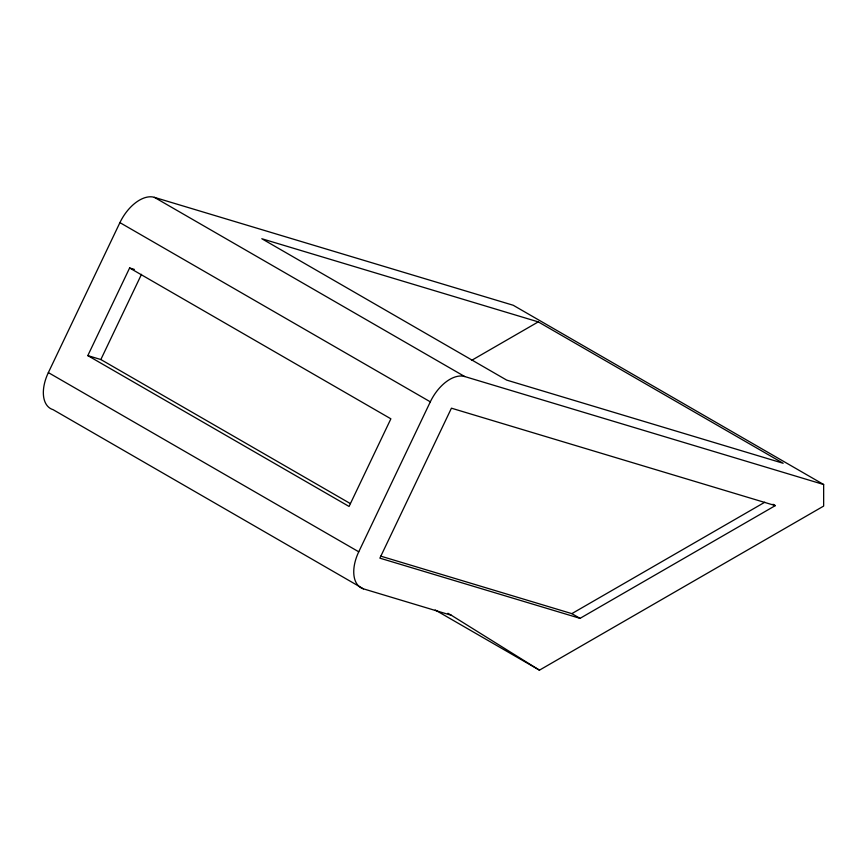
<?xml version="1.0" encoding="UTF-8"?>
<svg xmlns="http://www.w3.org/2000/svg" width="867" height="867" viewBox="0 0 867 867"><rect width="100%" height="100%" fill="white"/><g stroke="black" fill="none" stroke-linecap="round" stroke-linejoin="round"><path stroke-width="1.3" d="M539.447 670.158L451.436 615.321L363.446 588.845L53.05 409.647A34.745 20.06 -60 0 1 48.357 372.593L119.917 222.624A34.745 20.06 -60 0 1 154.348 197.34L513.221 305.26L823.65 484.512L823.65 506.079L539.447 670.158L435.191 609.967M129.617 267.979L390.876 418.815L349.065 506.447L87.805 355.611L129.617 267.979L134.352 269.409M87.805 355.611L100.843 359.534L141.494 274.33M363.446 588.845A34.745 20.06 -60 0 1 358.754 551.802L430.314 401.833A34.745 20.06 -60 0 1 464.745 376.549L823.65 484.512M471.475 360.444L538.266 321.885L783.15 463.271L506.686 380.104L261.801 238.728L538.266 321.885M380.732 556.137L571.841 613.63L764.792 502.231M775.315 505.613L451.436 408.184L379.887 558.153L580.034 618.355L775.315 505.613L772.974 504.258M154.348 197.34L464.745 376.549M119.917 222.624L430.314 401.833M571.841 613.63L580.034 618.355M100.843 359.534L350.387 503.608M48.357 372.593L358.754 551.802M447.925 613.294L451.436 615.321"/></g></svg>
